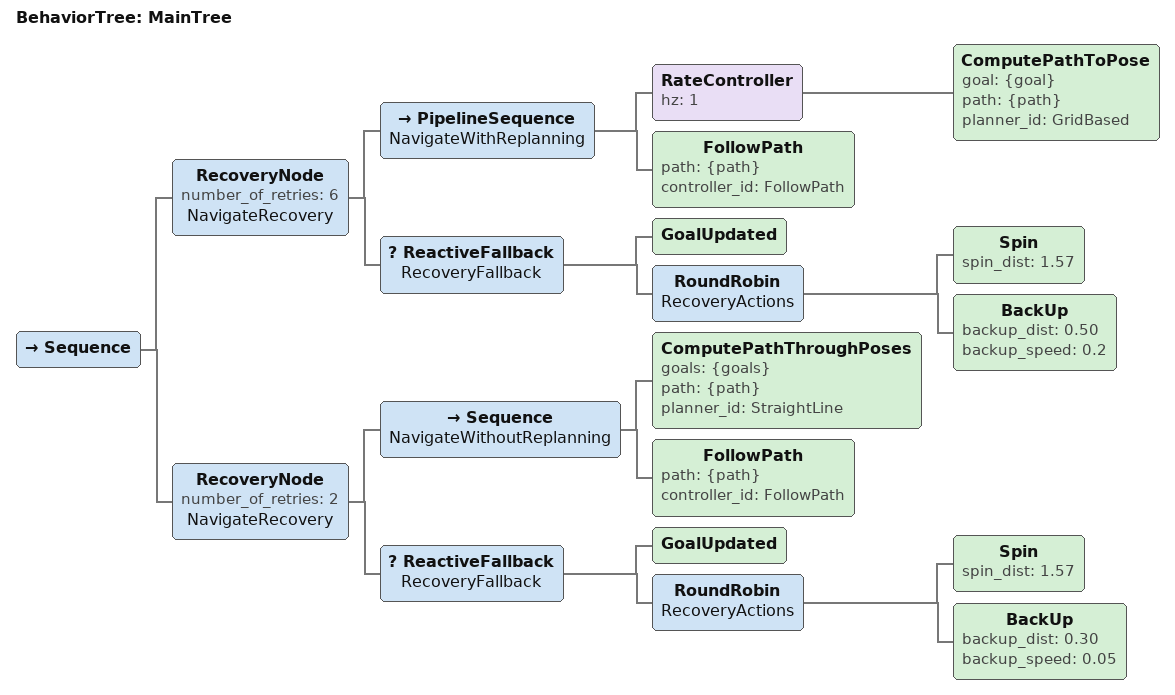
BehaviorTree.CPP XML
<root main_tree_to_execute="MainTree">
  <BehaviorTree ID="MainTree">
    <Sequence>
      <RecoveryNode number_of_retries="6" name="NavigateRecovery">
        <PipelineSequence name="NavigateWithReplanning">
          <RateController hz="1">
            <ComputePathToPose goal="{goal}" path="{path}" planner_id="GridBased"/>
          </RateController>
          <FollowPath path="{path}" controller_id="FollowPath"/>
        </PipelineSequence>
        <ReactiveFallback name="RecoveryFallback">
          <GoalUpdated/>
          <RoundRobin name="RecoveryActions">
            <Spin spin_dist="1.57"/>
            <BackUp backup_dist="0.50" backup_speed="0.2"/>
          </RoundRobin>
        </ReactiveFallback>
      </RecoveryNode>
      <RecoveryNode number_of_retries="2" name="NavigateRecovery">
        <Sequence name="NavigateWithoutReplanning">
          <ComputePathThroughPoses goals="{goals}" path="{path}" planner_id="StraightLine"/>
          <FollowPath path="{path}" controller_id="FollowPath"/>
        </Sequence>
        <ReactiveFallback name="RecoveryFallback">
          <GoalUpdated/>
          <RoundRobin name="RecoveryActions">
            <Spin spin_dist="1.57"/>
            <BackUp backup_dist="0.30" backup_speed="0.05"/>
          </RoundRobin>
        </ReactiveFallback>
      </RecoveryNode>
    </Sequence>
  </BehaviorTree>
</root>
